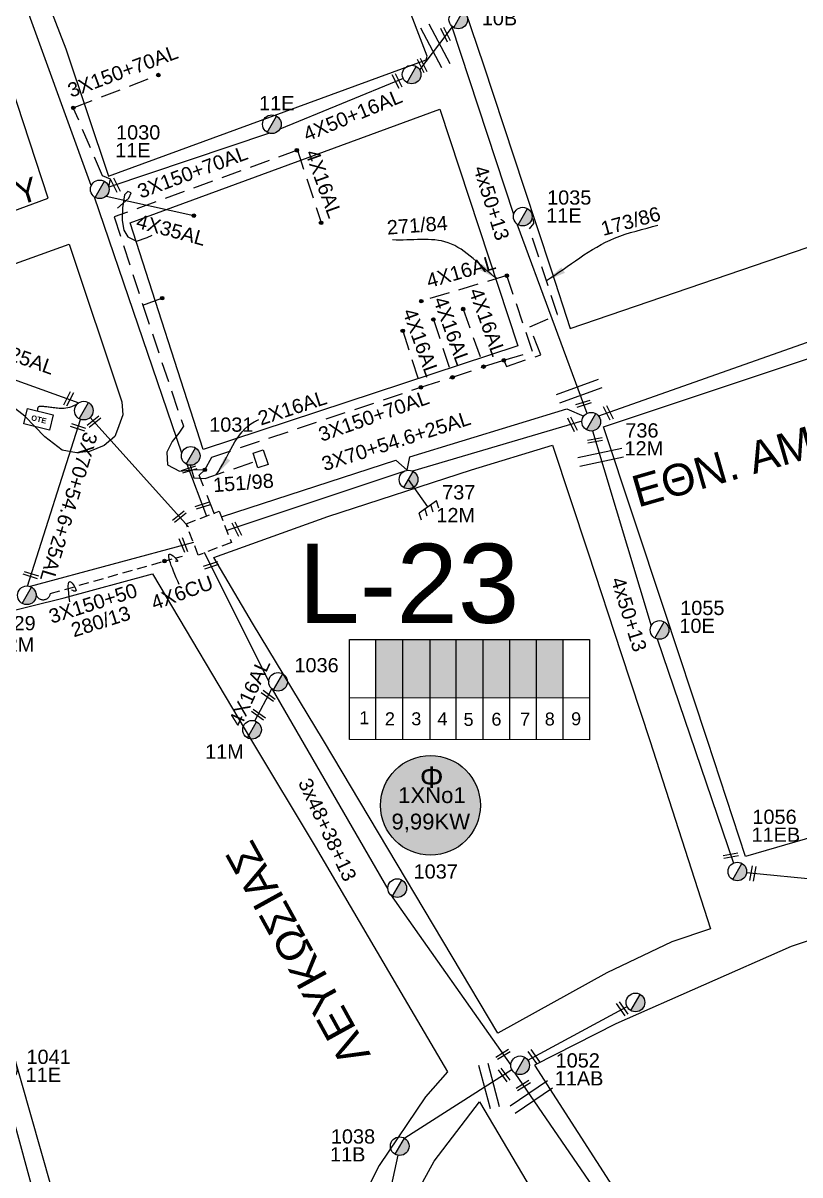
# Model space of a CAD drawing. Header units: millimetres. Extents: x 645 to 3057, y 900 to 1793.
# Drawn here: x 1685.6 to 1783.8, y 1535.7 to 1681.3 of the extents above; entities that cross this region are included whole.
import ezdxf

# ---------------------------------------------------------------- set-up
doc = ezdxf.new("R2010")
doc.units = ezdxf.units.MM
doc.linetypes.add('DASHED', pattern=[19.05, 12.7, -6.35])
for name, color, linetype in [('Pillar OTE', 7, 'Continuous'), ('Άγνωστα', 7, 'Continuous'), ('Γείωση', 7, 'Continuous'), ('Γυμνά εναέρια ΧΤ (1Φ)   2x16AL', 7, 'Continuous'), ('Γυμνά εναέρια ΧΤ (3Φ)   4x35AL', 7, 'Continuous'), ('Γυμνά εναέρια ΧΤ και ΦΟΠ (3Φ)   4x50+16AL', 7, 'Continuous'), ('Επιγραφές - Σχήματα', 7, 'Continuous'), ('Επιτοίχιο Κουτί', 7, 'Continuous'), ('Καλώδια ΧΤ   3x150AL+50XLPE', 7, 'DASHED'), ('Καλώδια ΧΤ   4Χ6CU', 7, 'DASHED'), ('Μηχανική τομή', 7, 'Continuous'), ('Στύλος ΦΜ', 7, 'Continuous'), ('Στύλος ΦΜ @ 1', 7, 'Continuous'), ('Συνδέσεις', 7, 'Continuous'), ('Συνεστραμμένα ΧΤ   3x70+54.6+25 AL', 7, 'SYN_LINE'), ('Τομή', 7, 'Continuous'), ('Υπόβαθρο ΔΕΗ', 7, 'Continuous'), ('Υπόγεια καλώδια Δικτύου ΧΤ και Παρ. ΧΤ - 3X150+70 AL', 7, 'DASHED'), ('Υπόγεια καλώδια Παροχών ΧΤ   .0225', 7, 'DASHED'), ('Υπόγεια καλώδια Παροχών ΧΤ   4x16AL', 7, 'DASHED'), ('Χώρος', 7, 'Continuous')]:
    doc.layers.add(name, color=color, linetype=linetype)
doc.styles.get("Standard").update_dxf_attribs({"font": 'arial.ttf'})
doc.linetypes.add('SYN_LINE', pattern='A,0.5,-0.0001,["/\\/\\/\\/",Standard,S=0.1,R=0,X=0,Y=-0.05],-0.25', length=0.7501)
doc.dimstyles.new('ISO-25', dxfattribs={"dimtxt": 2.5, "dimasz": 2.5, "dimexe": 1.25, "dimexo": 0.625, "dimtad": 1, "dimtxsty": 'Standard', "dimcen": 2.5, "dimadec": 0, "dimazin": 0, "dimtfac": 1, "dimtmove": 0, "dimatfit": 3, "dimfxl": 1, "dimarcsym": 0})

# ---------------------------------------------------------------- blocks, each defined once
blk = doc.blocks.new('ΥΠΑΡΧΩΝ ΤΣΙΜΕΝΤΕΝΙΟΣ ΣΤΥΛΟΣ')
at = {"layer": 'Στύλος ΦΜ'}
blk.add_hatch(color=256, dxfattribs=at).paths.add_polyline_path([(-1.29, -2.28, 0.574793), (2.62, 0, 0.268822), (1.3, 2.27)])
blk.add_line((-1.29, -2.28), (1.3, 2.27), dxfattribs=at)
blk.add_circle((0, 0), 2.62, dxfattribs=at)
at = {"layer": 'Στύλος ΦΜ', "flags": 4}
for tag, p in [('ΑΡΙΘΜΟΣ', (-4.68, 8.05)), ('ΤΥΠΟΣ', (-4.91, 3.03))]:
    blk.add_attdef(tag, p, '', height=4, dxfattribs=at)
blk = doc.blocks.new('ΓΕΙΩΣΗ')
at = {"layer": 'Γείωση', "ltscale": 40}
for p, q in [((-2.34, 11.45), (-3, 9.45)), ((-0.34, 11.45), (-1, 9.45)), ((1.66, 11.45), (1, 9.45)), ((3.66, 11.45), (3, 9.45)), ((0, 9.45), (0, 0))]:
    blk.add_line(p, q, dxfattribs=at)
blk.add_lwpolyline([(-3, 9.45), (3, 9.45)], dxfattribs=at)
blk = doc.blocks.new('ΜΗΧΑΝΙΚΗ ΤΟΜΗ')
at = {"layer": 'Μηχανική τομή', "ltscale": 40}
for p, q in [((-1.89, 0.78), (1.89, 0.78)), ((1.89, 0), (-1.89, 0))]:
    blk.add_line(p, q, dxfattribs=at)
blk = doc.blocks.new('ΤΟΜΗ')
at = {"layer": 'Τομή', "ltscale": 40}
for p, q in [((-5.68, 0), (5.68, 0)), ((5.68, -2.33), (-5.68, -2.33))]:
    blk.add_line(p, q, dxfattribs=at)
blk = doc.blocks.new('_ΣΥΝΔΕΣΗ')
at = {"layer": 'Συνδέσεις', "linetype": 'SYN_LINE', "ltscale": 40}
blk.add_hatch(color=256, dxfattribs=at).paths.add_polyline_path([(0.5, -0.01, 1), (-0.5, -0.01, 1)])
at = {"layer": 'Συνδέσεις'}
blk.add_circle((0, -0.01), 0.5, dxfattribs=at)
blk = doc.blocks.new('ΕΠΙΤΟΙΧΙΟ ΚΟΥΤΙ')
at = {"layer": 'Επιτοίχιο Κουτί', "ltscale": 40}
blk.add_lwpolyline([(-2.06, 1.35), (1.86, 1.35), (1.86, -1.39), (-2.06, -1.39)], close=True, dxfattribs=at)
blk = doc.blocks.new('PILLAR ΟΤΕ')
at = {"layer": 'Pillar OTE', "ltscale": 40}
blk.add_lwpolyline([(-3.31, 2.02), (3.39, 2.02), (3.39, -1.99), (-3.31, -1.99)], close=True, dxfattribs=at)
at = {"layer": 'Pillar OTE', "insert": (-1.81, 0.71), "char_height": 1.3575, "width": 109.961, "attachment_point": 1}
blk.add_mtext('{\\fArial|b1|i0|c161|p34;OTE}', dxfattribs=at)
blk = doc.blocks.new('ΧΩΡΟΣ')
at = {"layer": 'Χώρος', "ltscale": 40, "true_color": 0xff4747}
blk.add_hatch(color=13, dxfattribs=at).paths.add_polyline_path([(12.17, -0.19, 1), (-13.03, -0.19, 1)])
at = {"layer": 'Χώρος', "ltscale": 40}
blk.add_circle((-0.43, -0.19), 12.6, dxfattribs=at)
at = {"layer": 'Χώρος', "ltscale": 30, "insert": (-3.14, 9.64), "char_height": 5.4, "width": 408.8913, "attachment_point": 1}
blk.add_mtext('Φ', dxfattribs=at)
at = {"layer": 'Χώρος', "ltscale": 40}
blk.add_attdef('ΑΡΙΘΜΟΣ_001', (-5.24, -3.99), '', height=5.4, dxfattribs=at)

msp = doc.modelspace()

# ---------------------------------------------------------------- hatches: boundary and pattern name
at = {"layer": 'Καλώδια ΧΤ   3x150AL+50XLPE', "linetype": 'DASHED', "ltscale": 0.2}
h = msp.add_hatch(color=30, dxfattribs=at)
h.dxf.hatch_style = 1
h.paths.add_polyline_path([(1733.62708, 1603.36865), (1730.18721, 1603.36886), (1730.18675, 1596.00827), (1733.62662, 1596.00493)])
h = msp.add_hatch(color=173, dxfattribs=at)
h.dxf.hatch_style = 1
h.paths.add_polyline_path([(1737.06665, 1603.36843), (1733.62708, 1603.36865), (1733.62662, 1596.00493), (1737.06619, 1596.00159)])
h = msp.add_hatch(color=151, dxfattribs=at)
h.dxf.hatch_style = 1
h.paths.add_polyline_path([(1740.36421, 1603.36823), (1737.06665, 1603.36843), (1737.06619, 1596.00159), (1740.36375, 1595.99839)])
h = msp.add_hatch(color=85, dxfattribs=at)
h.dxf.hatch_style = 1
h.paths.add_polyline_path([(1743.75021, 1603.36801), (1740.36421, 1603.36823), (1740.36375, 1595.99839), (1743.74974, 1595.9951)])
h = msp.add_hatch(color=27, dxfattribs=at)
h.dxf.hatch_style = 1
h.paths.add_polyline_path([(1747.14685, 1603.3678), (1743.75021, 1603.36801), (1743.74974, 1595.9951), (1747.14639, 1595.9918)])
h = msp.add_hatch(color=1, dxfattribs=at)
h.dxf.hatch_style = 1
h.paths.add_polyline_path([(1750.4839, 1603.36759), (1747.14685, 1603.3678), (1747.14639, 1595.9918), (1750.48343, 1595.98856)])
h = msp.add_hatch(color=62, dxfattribs=at)
h.dxf.hatch_style = 1
h.paths.add_polyline_path([(1753.87227, 1603.36738), (1750.4839, 1603.36759), (1750.48343, 1595.98856), (1753.87181, 1595.98527)])

# ---------------------------------------------------------------- linework, layer by layer
at = {"layer": 'Pillar OTE', "ltscale": 40}
for points in [[(1726.85851, 1590.72878), (1726.8593, 1603.36907), (1757.19237, 1603.36717), (1757.19158, 1590.69942), (1726.85851, 1590.72971)], [(1730.18642, 1590.72639), (1730.18721, 1603.36886)], [(1733.62629, 1590.72295), (1733.62708, 1603.36865)], [(1737.06586, 1590.71952), (1737.06665, 1603.36843)], [(1740.36342, 1590.71622), (1740.36421, 1603.36823)], [(1743.74941, 1590.71284), (1743.75021, 1603.36801)], [(1747.14606, 1590.70945), (1747.14685, 1603.3678)], [(1750.4831, 1590.70612), (1750.4839, 1603.36759)], [(1753.87148, 1590.70274), (1753.87227, 1603.36738)], [(1726.85884, 1596.0115), (1757.19191, 1595.98205)]]:
    msp.add_lwpolyline(points, dxfattribs=at)
at = {"layer": 'Άγνωστα', "color": 151}
for points in [[(1694.23234, 1660.73876), (1681.88582, 1694.65709)], [(1705.67523, 1626.91784), (1694.63313, 1659.27646)], [(1708.84337, 1618.91624), (1706.36832, 1625.46059)]]:
    msp.add_lwpolyline(points, dxfattribs=at)
at = {"layer": 'Άγνωστα', "color": 62}
for points in [[(1747.61615, 1657.06132), (1739.8202, 1680.84876)], [(1756.90893, 1631.93876), (1748.07718, 1655.84005)]]:
    msp.add_lwpolyline(points, dxfattribs=at)
at = {"layer": 'Άγνωστα', "color": 85}
for points in [[(1757.55928, 1629.70797), (1764.99262, 1605.07289)], [(1765.73292, 1603.42603), (1775.39057, 1575.10897)], [(1796.00398, 1571.99864), (1777.05143, 1573.88341)]]:
    msp.add_lwpolyline(points, dxfattribs=at)
at = {"layer": 'Άγνωστα', "color": 1}
for points in [[(1708.51341, 1614.39514), (1716.65977, 1598.0188)], [(1717.10369, 1597.0872), (1731.73191, 1571.79193)], [(1732.03942, 1571.13531), (1747.25065, 1549.56296)], [(1682.94032, 1548.08994), (1689.37405, 1524.39207)]]:
    msp.add_lwpolyline(points, dxfattribs=at)
at = {"layer": 'Άγνωστα', "color": 27}
msp.add_lwpolyline([(1747.77457, 1548.56881), (1767.95686, 1519.17006)], dxfattribs=at)
at = {"layer": 'Γυμνά εναέρια ΧΤ (1Φ)   2x16AL', "color": 7, "linetype": 'DASHED', "ltscale": 0.2}
msp.add_lwpolyline([(1706.73635, 1625.38151), (1707.18174, 1623.78634), (1708.63391, 1623.70779), (1715.00909, 1625.8866)], dxfattribs=at)
at = {"layer": 'Γυμνά εναέρια ΧΤ (3Φ)   4x35AL', "color": 151, "linetype": 'SYN_LINE', "ltscale": 20}
msp.add_lwpolyline([(1696.09973, 1659.37939), (1707.18752, 1656.92568)], dxfattribs=at)
at = {"layer": 'Γυμνά εναέρια ΧΤ και ΦΟΠ (3Φ)   4x50+16AL', "color": 151}
for points in [[(1739.8447, 1680.77402), (1735.72869, 1675.35819)], [(1733.6435, 1674.26987), (1718.06609, 1667.8644)], [(1716.75585, 1667.33157), (1696.44435, 1660.53257)]]:
    msp.add_lwpolyline(points, dxfattribs=at)
at = {"layer": 'Γυμνά εναέρια ΧΤ και ΦΟΠ (3Φ)   4x50+16AL', "color": 1, "linetype": 'SYN_LINE', "ltscale": 15}
msp.add_lwpolyline([(1749.39946, 1550.21483), (1761.94178, 1556.99352)], dxfattribs=at)
at = {"layer": 'Γυμνά εναέρια ΧΤ και ΦΟΠ (3Φ)   4x50+16AL', "color": 173}
for points in [[(1747.39971, 1548.97481), (1733.84576, 1540.32578)], [(1732.95931, 1538.18239), (1730.73482, 1527.92449)]]:
    msp.add_lwpolyline(points, dxfattribs=at)
at = {"layer": 'Επιγραφές - Σχήματα'}
msp.add_lwpolyline([(1697.52512, 1657.88466), (1698.96767, 1659.12628), (1699.28823, 1659.80716), (1698.84745, 1659.98739), (1698.42671, 1659.56685), (1698.19001, 1657.90311), (1698.12645, 1656.29122), (1698.36289, 1655.09376), (1698.8682, 1654.25467), (1699.94011, 1653.70321), (1701.29575, 1654.14438), (1701.91052, 1654.44374)], dxfattribs=at)
at = {"layer": 'Επιγραφές - Σχήματα', "linetype": 'DASHED', "ltscale": 0.1}
msp.add_lwpolyline([(1706.22011, 1617.95901), (1710.39368, 1619.57931), (1711.93258, 1615.61542), (1707.75901, 1613.99512)], close=True, dxfattribs=at)
at = {"layer": 'Επιγραφές - Σχήματα', "ltscale": 0.2}
for points in [[(1705.34031, 1610.29964), (1704.56145, 1613.92862), (1705.11264, 1613.19804), (1704.81308, 1613.24594)], [(1691.51071, 1608.13778), (1691.68778, 1610.58951), (1692.25982, 1609.47457), (1691.72592, 1609.58892)]]:
    msp.add_spline(points, degree=3, dxfattribs=at)
at = {"layer": 'Καλώδια ΧΤ   3x150AL+50XLPE', "color": 27, "ltscale": 0.1}
msp.add_line((1689.0536, 1609.16439), (1703.48242, 1613.2644), dxfattribs=at)
at = {"layer": 'Καλώδια ΧΤ   3x150AL+50XLPE', "color": 27, "ltscale": 0.2}
msp.add_arc((1688.14874, 1609.29123), 0.91371, 188.1272898, 352.0206832, dxfattribs=at)
at = {"layer": 'Καλώδια ΧΤ   4Χ6CU', "color": 27, "ltscale": 0.08}
msp.add_line((1703.48242, 1613.2644), (1705.73942, 1613.88546), dxfattribs=at)
at = {"layer": 'Συνεστραμμένα ΧΤ   3x70+54.6+25 AL', "color": 85, "ltscale": 20}
for points in [[(1663.39157, 1643.77927), (1692.6669, 1633.27962)], [(1694.08861, 1631.4147), (1706.52131, 1617.5773)]]:
    msp.add_lwpolyline(points, dxfattribs=at)
at = {"layer": 'Συνεστραμμένα ΧΤ   3x70+54.6+25 AL', "color": 173, "ltscale": 20}
for points in [[(1785.31669, 1641.08252), (1758.3532, 1631.59531)], [(1756.2434, 1630.93994), (1734.83754, 1624.64154)], [(1733.7128, 1624.58415), (1711.34371, 1617.13224)]]:
    msp.add_lwpolyline(points, dxfattribs=at)
at = {"layer": 'Συνεστραμμένα ΧΤ   3x70+54.6+25 AL', "color": 62, "ltscale": 20}
for points in [[(1734.13477, 1624.74159), (1734.50535, 1626.43734), (1754.33271, 1632.49352), (1756.48921, 1631.59969)], [(1710.79582, 1618.8855), (1732.73023, 1626.01841), (1734.13477, 1624.74159)]]:
    msp.add_lwpolyline(points, dxfattribs=at)
at = {"layer": 'Συνεστραμμένα ΧΤ   3x70+54.6+25 AL', "color": 27, "ltscale": 20}
for points in [[(1686.1528, 1610.1158), (1692.87559, 1631.17711)], [(1707.152, 1615.60441), (1686.50357, 1610.0417)]]:
    msp.add_lwpolyline(points, dxfattribs=at)
at = {"layer": 'Υπόβαθρο ΔΕΗ'}
for points in [[(1714.70094, 1761.17304), (1717.13917, 1742.11572), (1719.86093, 1723.51283), (1722.92073, 1723.45773), (1728.55571, 1723.53866), (1733.62783, 1722.32634), (1737.52027, 1720.36369), (1741.82054, 1716.78182), (1744.72628, 1711.69469), (1745.13977, 1707.14846), (1744.45141, 1703.24483), (1743.26609, 1699.22212), (1740.86786, 1695.06163), (1738.25616, 1692.39781), (1743.80043, 1675.95952), (1748.91662, 1660.50154), (1752.35734, 1650.05244), (1754.74309, 1642.65049), (1798.0073, 1657.45693)], [(1612.08124, 1742.50306), (1620.50025, 1728.20234), (1629.17956, 1712.322), (1635.55227, 1699.9974), (1644.23906, 1682.17256), (1650.31995, 1666.29005), (1654.60862, 1654.47535), (1656.80681, 1647.34075), (1688.76088, 1659.12597), (1684.10448, 1673.41437), (1678.31716, 1688.65457), (1670.35349, 1707.31808), (1662.33349, 1723.69078), (1659.87692, 1728.61658), (1653.92006, 1744.04577), (1650.91511, 1751.99959), (1640.676, 1750.72031), (1625.11882, 1747.15943), (1614.99102, 1743.48843), (1612.08124, 1742.50306)], [(1686.81524, 1688.90974), (1691.01098, 1678.01976), (1696.41692, 1661.90037)], [(1696.41692, 1661.90037), (1736.5718, 1676.62057), (1736.67905, 1677.05782), (1733.81674, 1684.56071)], [(1738.26277, 1670.35857), (1748.13241, 1640.47431), (1708.37714, 1627.386), (1699.14642, 1655.99647), (1738.26277, 1670.35857)], [(1662.2929, 1642.84718), (1691.41738, 1653.3131), (1698.07869, 1633.37937), (1698.22223, 1631.72854), (1697.55445, 1629.89301), (1697.20148, 1628.99514), (1695.86593, 1627.8827), (1693.99244, 1627.10399), (1692.3601, 1626.95567), (1690.54226, 1627.2894), (1688.36549, 1628.97884), (1685.82423, 1631.59308), (1682.84752, 1633.88122), (1679.73123, 1635.5128), (1674.84064, 1637.44434), (1671.98404, 1638.14889), (1666.66349, 1639.45321), (1663.34315, 1639.95381), (1662.48989, 1640.04651), (1661.76646, 1640.75106), (1661.56242, 1641.56685), (1661.84066, 1642.51242), (1662.2929, 1642.84718)], [(1689.1956, 1534.08586), (1684.06351, 1552.15757), (1678.82212, 1572.71203), (1673.68501, 1590.59429), (1670.14027, 1603.52042), (1690.80198, 1608.64194), (1701.9858, 1611.66317), (1714.47578, 1590.59429), (1722.51761, 1577.17941), (1732.94238, 1559.46852), (1739.23616, 1548.7089), (1736.45142, 1545.56468), (1730.62409, 1536.9052), (1727.21431, 1530.17255)], [(1836.08053, 1502.49835), (1820.42154, 1526.85299), (1801.64161, 1556.29496), (1794.11144, 1568.41621), (1782.68425, 1564.55421), (1760.51292, 1554.7889), (1750.24893, 1549.56252), (1763.56269, 1528.88019), (1774.21269, 1514.62986), (1788.93961, 1496.57214), (1796.66377, 1487.08098), (1802.13455, 1481.15444), (1815.70776, 1489.55967), (1829.66821, 1498.27247), (1836.08053, 1502.49835)], [(1795.02086, 1476.49814), (1771.59929, 1462.13825), (1757.36861, 1453.01113), (1743.69357, 1472.86151), (1736.22723, 1486.145), (1732.17913, 1494.63878), (1730.01818, 1500.15237), (1728.95833, 1505.37062), (1728.63292, 1515.09345), (1730.13732, 1520.0286), (1732.82006, 1528.77478), (1737.56074, 1537.42385), (1743.30599, 1544.93061), (1751.61238, 1530.8857), (1757.20493, 1522.52815), (1767.39534, 1509.2896), (1776.27181, 1498.19219), (1795.02086, 1476.49814)]]:
    msp.add_lwpolyline(points, dxfattribs=at)
for points in [[(1843.57615, 1590.59429), (1858.80326, 1568.6364), (1871.11342, 1550.70512), (1884.29612, 1532.20289), (1857.93277, 1515.67283), (1841.13335, 1505.69736), (1835.13664, 1515.10452), (1831.94558, 1519.55347), (1821.83005, 1535.52702), (1807.85754, 1557.50721), (1793.30884, 1580.67836), (1776.93411, 1575.92637), (1772.1154, 1590.59429), (1766.60295, 1607.28009), (1758.98967, 1630.21501), (1782.24378, 1637.96836), (1804.92295, 1645.60027), (1818.27394, 1626.65394), (1833.32434, 1605.14441)], [(1764.81264, 1590.59429), (1772.51104, 1566.78262), (1767.60891, 1565.15847), (1759.39124, 1561.25097), (1745.61353, 1553.62758), (1723.58524, 1590.59429), (1714.58876, 1605.42455), (1709.71077, 1613.71758), (1724.13404, 1618.90909), (1742.28398, 1624.77963), (1752.52202, 1627.9334), (1757.02135, 1614.30995), (1761.18876, 1601.5745)]]:
    msp.add_lwpolyline(points, close=True, dxfattribs=at)
at = {"layer": 'Υπόγεια καλώδια Δικτύου ΧΤ και Παρ. ΧΤ - 3X150+70 AL', "color": 151, "ltscale": 0.2}
msp.add_lwpolyline([(1696.43855, 1660.55475), (1696.67242, 1661.54052), (1695.64949, 1661.97243), (1691.95585, 1670.55359), (1702.70833, 1674.68723)], dxfattribs=at)
at = {"layer": 'Υπόγεια καλώδια Δικτύου ΧΤ και Παρ. ΧΤ - 3X150+70 AL', "color": 30, "ltscale": 0.2}
for points in [[(1720.27413, 1665.18995), (1697.13113, 1656.75213), (1700.7449, 1645.60306), (1705.86814, 1630.29731), (1705.31239, 1629.42786), (1704.4667, 1628.38935), (1703.76598, 1627.01272), (1703.86263, 1625.41873), (1705.3869, 1624.61399), (1707.41657, 1624.8555), (1708.57638, 1624.8072)], [(1746.3694, 1638.64559), (1746.70772, 1637.87799), (1751.02831, 1639.3243), (1749.65681, 1642.85289), (1753.14824, 1644.43168), (1749.61316, 1655.23569), (1750.18244, 1655.94426), (1750.13947, 1656.3737), (1749.91814, 1656.56289)], [(1709.8057, 1619.19183), (1707.88465, 1624.11012), (1708.57638, 1624.8072), (1709.46355, 1626.39793), (1735.88171, 1635.2274), (1739.89137, 1636.49924), (1743.82205, 1637.84837), (1746.3694, 1638.64559), (1749.99043, 1639.74202), (1746.74664, 1649.33696)], [(1700.7449, 1645.60306), (1703.19424, 1646.50363)]]:
    msp.add_lwpolyline(points, dxfattribs=at)
at = {"layer": 'Υπόγεια καλώδια Παροχών ΧΤ   .0225', "color": 27, "ltscale": 0.2}
msp.add_lwpolyline([(1687.46876, 1632.23072), (1687.46888, 1632.27448), (1687.46969, 1632.32827), (1687.4719, 1632.38922), (1687.47621, 1632.4545), (1687.4833, 1632.52125), (1687.49389, 1632.58662), (1687.50867, 1632.64778), (1687.52833, 1632.70186), (1687.55363, 1632.74662), (1687.58552, 1632.78224), (1687.62501, 1632.8095), (1687.67311, 1632.82915), (1687.73083, 1632.84199), (1687.79918, 1632.84878), (1687.87916, 1632.85031), (1687.97178, 1632.84734), (1688.07767, 1632.84058), (1688.19589, 1632.8305), (1688.32513, 1632.81746), (1688.46406, 1632.80187), (1688.61136, 1632.78411), (1688.76573, 1632.76457), (1688.92583, 1632.74364), (1689.09036, 1632.72169), (1689.25832, 1632.69922), (1689.43004, 1632.67706), (1689.60618, 1632.65613), (1689.7874, 1632.63738), (1689.97436, 1632.62173), (1690.16772, 1632.6101), (1690.36814, 1632.60344), (1690.57627, 1632.60266), (1690.79284, 1632.60936), (1691.01877, 1632.62771), (1691.25506, 1632.66254), (1691.50269, 1632.7187), (1691.76265, 1632.80101), (1692.03592, 1632.91432), (1692.32351, 1633.06344), (1692.62639, 1633.25323)], dxfattribs=at)
at = {"layer": 'Υπόγεια καλώδια Παροχών ΧΤ   4x16AL', "color": 30, "ltscale": 0.2}
for points in [[(1720.27413, 1665.18995), (1723.32209, 1655.94901)], [(1746.74664, 1649.33696), (1735.94093, 1646.1125)], [(1741.23174, 1645.11561), (1743.82205, 1637.84837)], [(1737.46335, 1643.80337), (1739.89137, 1636.49924)], [(1733.59618, 1642.36371), (1735.88171, 1635.2274)]]:
    msp.add_lwpolyline(points, dxfattribs=at)
at = {"layer": 'Υπόγεια καλώδια Παροχών ΧΤ   4x16AL', "color": 1, "linetype": 'Continuous'}
msp.add_lwpolyline([(1714.91314, 1593.06744), (1717.04682, 1597.13552)], dxfattribs=at)

# ---------------------------------------------------------------- block references
at = {"layer": 'Pillar OTE', "xscale": 0.5000000000000187, "yscale": 0.5000000000000187, "zscale": 0.5000000000000187, "rotation": 346.455545694295}
msp.add_blockref('PILLAR ΟΤΕ', (1687.53319, 1631.17849), dxfattribs=at)
at = {"layer": 'Γείωση', "xscale": 0.4499999999999216, "yscale": 0.4499999999999216, "zscale": 0.4499999999999216, "rotation": 215.1544374049321}
msp.add_blockref('ΓΕΙΩΣΗ', (1734.32789, 1623.57976), dxfattribs=at)
at = {"layer": 'Επιτοίχιο Κουτί', "xscale": 0.5000000000000334, "yscale": 0.5000000000000334, "zscale": 0.5000000000000334, "rotation": 108.4392003806894}
msp.add_blockref('ΕΠΙΤΟΙΧΙΟ ΚΟΥΤΙ', (1715.60849, 1626.22443), dxfattribs=at)
at = {"layer": 'Μηχανική τομή'}
for p, xscale, yscale, zscale, rotation in [((1739.16804, 1679.88367), 0.5000000000000886, 0.5000000000000886, 0.5000000000000886, 116.5749526732021), ((1736.2129, 1675.99532), 0.5000000000000886, 0.5000000000000886, 0.5000000000000886, 116.5749526732021), ((1733.05007, 1674.02585), 0.5000000000000886, 0.5000000000000886, 0.5000000000000886, 116.5749526732021), ((1697.44356, 1660.86704), 0.5000000000000886, 0.5000000000000886, 0.5000000000000886, 116.5749526732021), ((1691.53611, 1633.68518), 0.4999999999999186, 0.4999999999999186, 0.4999999999999186, 62.77283260488876), ((1756.39023, 1633.34251), 0.4999999999999766, 0.4999999999999766, 0.4999999999999766, 196.9487707878622), ((1759.75653, 1632.08907), 0.5000000000000886, 0.5000000000000886, 0.5000000000000886, 116.5749526732021), ((1692.4969, 1629.99076), 0.4999999999998067, 0.4999999999998067, 0.4999999999998067, 342.216463198897), ((1694.69424, 1630.74064), 0.4999999999999484, 0.4999999999999484, 0.4999999999999484, 39.07573134915411), ((1755.22751, 1630.64103), 0.5000000000000886, 0.5000000000000886, 0.5000000000000886, 116.5749526732021), ((1757.86017, 1628.71077), 0.4999999999999806, 0.4999999999999806, 0.4999999999999806, 190.9736885187771), ((1706.53667, 1625.01545), 0.4999999999999266, 0.4999999999999266, 0.4999999999999266, 197.3597462713612), ((1708.25813, 1620.46368), 0.4999999999999266, 0.4999999999999266, 0.4999999999999266, 197.3597462713612), ((1705.49477, 1618.71983), 0.4999999999999484, 0.4999999999999484, 0.4999999999999484, 39.07573134915411), ((1712.79086, 1617.37815), 0.5000000000000886, 0.5000000000000886, 0.5000000000000886, 116.5749526732021), ((1705.69742, 1615.21255), 0.4999999999999502, 0.4999999999999502, 0.4999999999999502, 291.7756637437165), ((1709.43349, 1612.54554), 0.5000000000000308, 0.5000000000000308, 0.5000000000000308, 18.48845697293148), ((1686.53387, 1611.30964), 0.4999999999998067, 0.4999999999998067, 0.4999999999998067, 342.216463198897), ((1716.48821, 1596.07046), 0.5000000000001172, 0.5000000000001172, 0.5000000000001172, 324.4111135259284), ((1715.24191, 1593.69427), 0.5000000000001172, 0.5000000000001172, 0.5000000000001172, 324.4111135259284), ((1775.02009, 1576.23833), 0.4999999999999806, 0.4999999999999806, 0.4999999999999806, 190.9736885187771), ((1777.64994, 1573.82389), 0.4999999999998402, 0.4999999999998402, 0.4999999999998402, 259.6991251162088), ((1761.16502, 1556.57371), 0.5000000000000607, 0.5000000000000607, 0.5000000000000607, 305.240678624685), ((1746.3614, 1550.75814), 0.5000000000000762, 0.5000000000000762, 0.5000000000000762, 31.5063560506031), ((1750.00357, 1550.54133), 0.5000000000000607, 0.5000000000000607, 0.5000000000000607, 305.240678624685), ((1746.56371, 1548.44134), 0.4999999999997781, 0.4999999999997781, 0.4999999999997781, 125.8164970456072), ((1748.92288, 1546.82891), 0.5000000000000762, 0.5000000000000762, 0.5000000000000762, 31.5063560506031)]:
    msp.add_blockref('ΜΗΧΑΝΙΚΗ ΤΟΜΗ', p, dxfattribs=dict(at, xscale=xscale, yscale=yscale, zscale=zscale, rotation=rotation))
at = {"layer": 'Στύλος ΦΜ @ 1', "ltscale": 40}
ref = msp.add_blockref('ΥΠΑΡΧΩΝ ΤΣΙΜΕΝΤΕΝΙΟΣ ΣΤΥΛΟΣ', (1740.61469, 1681.7182), dxfattribs=dict(at, xscale=0.4499999999998181, yscale=0.4499999999998181, zscale=0.4499999999998181))
ref.add_attrib('ΤΥΠΟΣ', '10B', (1743.58332, 1680.97327), dxfattribs={"layer": 'Στύλος ΦΜ', "height": 1.8, "flags": 4})
ref.add_attrib('ΑΡΙΘΜΟΣ', '1034', (1743.68987, 1683.23556), dxfattribs={"layer": 'Στύλος ΦΜ', "height": 1.8, "flags": 4})
at = {"layer": 'Στύλος ΦΜ @ 1', "ltscale": 40, "xscale": 0.4499999999998181, "yscale": 0.4499999999998181, "zscale": 0.4499999999998181}
for p in [(1734.71545, 1674.75779), (1693.28939, 1632.2798), (1763.00843, 1557.49291)]:
    msp.add_blockref('ΥΠΑΡΧΩΝ ΤΣΙΜΕΝΤΕΝΙΟΣ ΣΤΥΛΟΣ', p, dxfattribs=at)
at = {"layer": 'Στύλος ΦΜ @ 1', "ltscale": 40}
ref = msp.add_blockref('ΥΠΑΡΧΩΝ ΤΣΙΜΕΝΤΕΝΙΟΣ ΣΤΥΛΟΣ', (1717.05619, 1668.4704), dxfattribs=dict(at, xscale=0.4499999999998181, yscale=0.4499999999998181, zscale=0.4499999999998181))
ref.add_attrib('ΤΥΠΟΣ', '11E', (1715.43121, 1670.2362), dxfattribs={"layer": 'Στύλος ΦΜ', "height": 1.8, "flags": 4})
ref = msp.add_blockref('ΥΠΑΡΧΩΝ ΤΣΙΜΕΝΤΕΝΙΟΣ ΣΤΥΛΟΣ', (1695.30201, 1660.24586), dxfattribs=dict(at, xscale=0.4499999999998181, yscale=0.4499999999998181, zscale=0.4499999999998181))
ref.add_attrib('ΤΥΠΟΣ', '11E', (1697.25344, 1664.28396), dxfattribs={"layer": 'Στύλος ΦΜ', "height": 1.8, "flags": 4})
ref.add_attrib('ΑΡΙΘΜΟΣ', '1030', (1697.35999, 1666.54625), dxfattribs={"layer": 'Στύλος ΦΜ', "height": 1.8, "flags": 4})
ref = msp.add_blockref('ΥΠΑΡΧΩΝ ΤΣΙΜΕΝΤΕΝΙΟΣ ΣΤΥΛΟΣ', (1748.76386, 1656.79693), dxfattribs=dict(at, xscale=0.4499999999998181, yscale=0.4499999999998181, zscale=0.4499999999998181))
ref.add_attrib('ΤΥΠΟΣ', '11E', (1751.73249, 1656.052), dxfattribs={"layer": 'Στύλος ΦΜ', "height": 1.8, "flags": 4})
ref.add_attrib('ΑΡΙΘΜΟΣ', '1035', (1751.83904, 1658.31428), dxfattribs={"layer": 'Στύλος ΦΜ', "height": 1.8, "flags": 4})
ref = msp.add_blockref('ΥΠΑΡΧΩΝ ΤΣΙΜΕΝΤΕΝΙΟΣ ΣΤΥΛΟΣ', (1757.41951, 1630.87742), dxfattribs=dict(at, xscale=0.4499999999998181, yscale=0.4499999999998181, zscale=0.4499999999998181))
ref.add_attrib('ΤΥΠΟΣ', '12M', (1761.6195, 1626.61917), dxfattribs={"layer": 'Στύλος ΦΜ', "height": 1.8, "flags": 4})
ref.add_attrib('ΑΡΙΘΜΟΣ', '736', (1761.72605, 1628.88146), dxfattribs={"layer": 'Στύλος ΦΜ', "height": 1.8, "flags": 4})
ref = msp.add_blockref('ΥΠΑΡΧΩΝ ΤΣΙΜΕΝΤΕΝΙΟΣ ΣΤΥΛΟΣ', (1706.79659, 1626.55773), dxfattribs=dict(at, xscale=0.4499999999998181, yscale=0.4499999999998181, zscale=0.4499999999998181))
ref.add_attrib('ΤΥΠΟΣ', '1031', (1709.13103, 1629.613), dxfattribs={"layer": 'Στύλος ΦΜ', "height": 1.8, "flags": 4})
ref = msp.add_blockref('ΥΠΑΡΧΩΝ ΤΣΙΜΕΝΤΕΝΙΟΣ ΣΤΥΛΟΣ', (1734.32789, 1623.57976), dxfattribs=dict(at, xscale=0.4499999999998181, yscale=0.4499999999998181, zscale=0.4499999999998181))
ref.add_attrib('ΤΥΠΟΣ', '12M', (1737.84556, 1618.18056), dxfattribs={"layer": 'Στύλος ΦΜ', "height": 1.8, "flags": 4})
ref.add_attrib('ΑΡΙΘΜΟΣ', '737', (1738.5745, 1621.06577), dxfattribs={"layer": 'Στύλος ΦΜ', "height": 1.8, "flags": 4})
ref = msp.add_blockref('ΥΠΑΡΧΩΝ ΤΣΙΜΕΝΤΕΝΙΟΣ ΣΤΥΛΟΣ', (1686.08759, 1608.93984), dxfattribs=dict(at, xscale=0.4499999999998181, yscale=0.4499999999998181, zscale=0.4499999999998181))
ref.add_attrib('ΤΥΠΟΣ', '12M', (1682.14261, 1601.8156), dxfattribs={"layer": 'Στύλος ΦΜ', "height": 1.8, "flags": 4})
ref.add_attrib('ΑΡΙΘΜΟΣ', '1029', (1681.60191, 1604.52263), dxfattribs={"layer": 'Στύλος ΦΜ', "height": 1.8, "flags": 4})
ref = msp.add_blockref('ΥΠΑΡΧΩΝ ΤΣΙΜΕΝΤΕΝΙΟΣ ΣΤΥΛΟΣ', (1766.05264, 1604.55957), dxfattribs=dict(at, xscale=0.4499999999998181, yscale=0.4499999999998181, zscale=0.4499999999998181))
ref.add_attrib('ΤΥΠΟΣ', '10E', (1768.55666, 1604.18841), dxfattribs={"layer": 'Στύλος ΦΜ', "height": 1.8, "flags": 4})
ref.add_attrib('ΑΡΙΘΜΟΣ', '1055', (1768.66321, 1606.4507), dxfattribs={"layer": 'Στύλος ΦΜ', "height": 1.8, "flags": 4})
ref = msp.add_blockref('ΥΠΑΡΧΩΝ ΤΣΙΜΕΝΤΕΝΙΟΣ ΣΤΥΛΟΣ', (1717.8375, 1598.00843), dxfattribs=dict(at, xscale=0.4499999999998181, yscale=0.4499999999998181, zscale=0.4499999999998181))
ref.add_attrib('ΤΥΠΟΣ', '1036', (1719.90309, 1599.21237), dxfattribs={"layer": 'Στύλος ΦΜ', "height": 1.8, "flags": 4})
ref = msp.add_blockref('ΥΠΑΡΧΩΝ ΤΣΙΜΕΝΤΕΝΙΟΣ ΣΤΥΛΟΣ', (1714.54499, 1591.94869), dxfattribs=dict(at, xscale=0.4499999999998181, yscale=0.4499999999998181, zscale=0.4499999999998181))
ref.add_attrib('ΤΥΠΟΣ', '11M', (1708.61361, 1588.29135), dxfattribs={"layer": 'Στύλος ΦΜ', "height": 1.8, "flags": 4})
ref = msp.add_blockref('ΥΠΑΡΧΩΝ ΤΣΙΜΕΝΤΕΝΙΟΣ ΣΤΥΛΟΣ', (1775.88406, 1574.03957), dxfattribs=dict(at, xscale=0.4499999999998181, yscale=0.4499999999998181, zscale=0.4499999999998181))
ref.add_attrib('ΤΥΠΟΣ', '11EB', (1777.67973, 1577.79269), dxfattribs={"layer": 'Στύλος ΦΜ', "height": 1.8, "flags": 4})
ref.add_attrib('ΑΡΙΘΜΟΣ', '1056', (1777.78628, 1580.05498), dxfattribs={"layer": 'Στύλος ΦΜ', "height": 1.8, "flags": 4})
ref = msp.add_blockref('ΥΠΑΡΧΩΝ ΤΣΙΜΕΝΤΕΝΙΟΣ ΣΤΥΛΟΣ', (1732.90047, 1571.93888), dxfattribs=dict(at, xscale=0.4499999999998181, yscale=0.4499999999998181, zscale=0.4499999999998181))
ref.add_attrib('ΤΥΠΟΣ', '1037', (1734.96606, 1573.14282), dxfattribs={"layer": 'Στύλος ΦΜ', "height": 1.8, "flags": 4})
ref = msp.add_blockref('ΥΠΑΡΧΩΝ ΤΣΙΜΕΝΤΕΝΙΟΣ ΣΤΥΛΟΣ', (1683.67263, 1549.01236), dxfattribs=dict(at, xscale=0.4499999999998181, yscale=0.4499999999998181, zscale=0.4499999999998181))
ref.add_attrib('ΤΥΠΟΣ', '11E', (1685.93519, 1547.45921), dxfattribs={"layer": 'Στύλος ΦΜ', "height": 1.8, "flags": 4})
ref.add_attrib('ΑΡΙΘΜΟΣ', '1041', (1686.04173, 1549.72149), dxfattribs={"layer": 'Στύλος ΦΜ', "height": 1.8, "flags": 4})
ref = msp.add_blockref('ΥΠΑΡΧΩΝ ΤΣΙΜΕΝΤΕΝΙΟΣ ΣΤΥΛΟΣ', (1748.42833, 1549.54846), dxfattribs=dict(at, xscale=0.4499999999998181, yscale=0.4499999999998181, zscale=0.4499999999998181))
ref.add_attrib('ΤΥΠΟΣ', '11AB', (1752.80859, 1547.00595), dxfattribs={"layer": 'Στύλος ΦΜ', "height": 1.8, "flags": 4})
ref.add_attrib('ΑΡΙΘΜΟΣ', '1052', (1752.91514, 1549.26824), dxfattribs={"layer": 'Στύλος ΦΜ', "height": 1.8, "flags": 4})
ref = msp.add_blockref('ΥΠΑΡΧΩΝ ΤΣΙΜΕΝΤΕΝΙΟΣ ΣΤΥΛΟΣ', (1733.21281, 1539.33255), dxfattribs=dict(at, xscale=0.4499999999998181, yscale=0.4499999999998181, zscale=0.4499999999998181))
ref.add_attrib('ΤΥΠΟΣ', '11B', (1724.4041, 1537.39566), dxfattribs={"layer": 'Στύλος ΦΜ', "height": 1.8, "flags": 4})
ref.add_attrib('ΑΡΙΘΜΟΣ', '1038', (1724.51065, 1539.65795), dxfattribs={"layer": 'Στύλος ΦΜ', "height": 1.8, "flags": 4})
at = {"layer": 'Συνδέσεις', "xscale": 0.4499999999998181, "yscale": 0.4499999999998181, "zscale": 0.4499999999998181}
for p in [(1702.70833, 1674.68723), (1691.95585, 1670.55359), (1720.20761, 1665.19119), (1707.18752, 1656.92568), (1723.2735, 1656.01551), (1746.74664, 1649.33696), (1703.19424, 1646.50363), (1735.94093, 1646.1125), (1741.23174, 1645.11561), (1737.46335, 1643.80337), (1733.59618, 1642.36371), (1743.82205, 1637.84837), (1746.3694, 1638.64559), (1739.89137, 1636.49924), (1735.88171, 1635.2274), (1708.57638, 1624.8072), (1703.48387, 1613.2696)]:
    msp.add_blockref('_ΣΥΝΔΕΣΗ', p, dxfattribs=at)
at = {"layer": 'Τομή'}
for p, xscale, yscale, zscale, rotation in [((1738.22378, 1678.64123), 0.500000000000092, 0.500000000000092, 0.500000000000092, 298.0080294420505), ((1756.08239, 1634.17563), 0.5000000000001967, 0.5000000000001967, 0.5000000000001967, 199.9613570576459), ((1758.73761, 1625.80283), 0.5000000000002784, 0.5000000000002784, 0.5000000000002784, 192.0290073160375), ((1743.94999, 1546.77347), 0.4999999999999071, 0.4999999999999071, 0.4999999999999071, 104.7521040158901), ((1749.52094, 1546.02494), 0.5000000000000798, 0.5000000000000798, 0.5000000000000798, 33.93312440117734)]:
    msp.add_blockref('ΤΟΜΗ', p, dxfattribs=dict(at, xscale=xscale, yscale=yscale, zscale=zscale, rotation=rotation))
at = {"layer": 'Χώρος'}
ref = msp.add_blockref('ΧΩΡΟΣ', (1737.31782, 1582.49572), dxfattribs=dict(at, xscale=0.5, yscale=0.5, zscale=0.5))
ref.add_attrib('ΑΡΙΘΜΟΣ_001', '1ΧΝο1', (1733.01405, 1582.69269), dxfattribs={"ltscale": 40, "height": 2})
ref.add_attrib('ΑΡΙΘΜΟΣ_002', '9,99ΚW', (1732.16958, 1579.35117), dxfattribs={"ltscale": 40, "height": 2})

# ---------------------------------------------------------------- texts
at = {"ltscale": 30, "char_height": 1.63441, "width": 11.2572904, "attachment_point": 1}
for s, insert in [('1', (1728.10467, 1594.2901)), ('2', (1731.34313, 1594.15664)), ('3', (1734.67372, 1594.15664)), ('4', (1737.97723, 1594.15664)), ('5', (1741.28073, 1594.07546)), ('6', (1744.80086, 1594.10253)), ('7', (1748.42931, 1594.10253)), ('8', (1751.54327, 1594.12958)), ('9', (1754.87386, 1594.15664))]:
    msp.add_mtext(s, dxfattribs=dict(at, insert=insert))
at = {"layer": 'Γυμνά εναέρια ΧΤ (1Φ)   2x16AL', "color": 7, "insert": (1715.10014, 1632.09533), "char_height": 1.8, "width": 168.3717627, "attachment_point": 1, "rotation": 18.1756973}
msp.add_mtext('2X16AL', dxfattribs=at)
at = {"layer": 'Γυμνά εναέρια ΧΤ (3Φ)   4x35AL', "color": 7, "insert": (1700.24684, 1657.15034), "char_height": 1.8, "width": 168.3717627, "attachment_point": 1, "rotation": 344.8826812}
msp.add_mtext('4X35AL', dxfattribs=at)
at = {"layer": 'Γυμνά εναέρια ΧΤ και ΦΟΠ (3Φ)   4x50+16AL', "color": 7, "insert": (1720.81071, 1667.94387), "char_height": 1.8, "width": 168.3717627, "attachment_point": 1, "rotation": 22.3904216}
msp.add_mtext('4X50+16AL', dxfattribs=at)
at = {"layer": 'Επιγραφές - Σχήματα', "color": 7, "char_height": 1.8, "width": 168.3717627, "attachment_point": 1}
for s, insert, rotation in [('4x50+13', (1744.23697, 1663.43626), 287.2973622), ('173/86', (1758.45121, 1656.08076), 15.3395501), ('271/84', (1731.52616, 1656.31106), 4.47094), ('151/98', (1709.54667, 1623.75836), 4.47094), ('4x50+13', (1761.61344, 1611.44783), 287.2973622), ('3x48+38+13', (1721.96035, 1586.04577), 294.8644494)]:
    msp.add_mtext(s, dxfattribs=dict(at, insert=insert, rotation=rotation))
at = {"layer": 'Επιγραφές - Σχήματα', "width": 69.9753744, "attachment_point": 1}
for s, insert, char_height, rotation in [('ΙΕΡΟΛΟΧΗΤΟΥ', (1657.82234, 1652.75693), 3, 17.4590373), ('ΕΘΝ. ΑΜΥΝΗΣ', (1762.20113, 1623.85403), 4, 16.0931493), ('ΛΕΥΚΩΣΙΑΣ', (1726.09821, 1548.95404), 4, 118.853142)]:
    msp.add_mtext(s, dxfattribs=dict(at, insert=insert, char_height=char_height, rotation=rotation))
at = {"layer": 'Επιγραφές - Σχήματα', "insert": (1720.37463, 1615.46017), "char_height": 10, "width": 69.9753744, "attachment_point": 1}
msp.add_mtext('L-23', dxfattribs=at)
at = {"layer": 'Καλώδια ΧΤ   3x150AL+50XLPE', "ltscale": 0.2, "char_height": 1.8, "attachment_point": 1, "rotation": 17.4761457}
for s, insert in [('3X150+50', (1688.67018, 1607.05932)), ('280/13', (1691.47689, 1605.34291))]:
    msp.add_mtext_dynamic_manual_height_columns(s, width=12.3580886, gutter_width=12.5, heights=[0], dxfattribs=dict(at, insert=insert))
at = {"layer": 'Καλώδια ΧΤ   4Χ6CU', "ltscale": 0.2, "insert": (1701.58652, 1608.74703), "char_height": 1.8, "attachment_point": 1, "rotation": 19.936149}
msp.add_mtext_dynamic_manual_height_columns('4X6CU', width=5.9189496, gutter_width=12.5, heights=[0], dxfattribs=at)
at = {"layer": 'Συνεστραμμένα ΧΤ   3x70+54.6+25 AL', "color": 7, "char_height": 1.8, "width": 168.3717627, "attachment_point": 1}
for insert, rotation in [((1671.28825, 1644.93966), 340.7584087), ((1723.16157, 1626.33629), 17.7079286), ((1695.06533, 1629.21061), 253.3152067)]:
    msp.add_mtext('3X70+54.6+25AL', dxfattribs=dict(at, insert=insert, rotation=rotation))
at = {"layer": 'Υπόγεια καλώδια Δικτύου ΧΤ και Παρ. ΧΤ - 3X150+70 AL', "color": 7, "char_height": 1.8, "width": 168.3717627, "attachment_point": 1}
for insert, rotation in [((1691.0449, 1673.50281), 20.2477315), ((1699.85376, 1660.74774), 20.2477315), ((1722.73872, 1630.0287), 19.4942249)]:
    msp.add_mtext('3X150+70AL', dxfattribs=dict(at, insert=insert, rotation=rotation))
at = {"layer": 'Υπόγεια καλώδια Παροχών ΧΤ   4x16AL', "color": 7, "char_height": 1.8, "width": 168.3717627, "attachment_point": 1}
for insert, rotation in [((1722.93273, 1665.47409), 289.7848768), ((1736.40386, 1649.48259), 16.1154361), ((1739.12765, 1646.88221), 289.7848768), ((1743.61631, 1647.99229), 289.7848768), ((1735.24056, 1645.40211), 289.7848768), ((1711.52953, 1592.97679), 65.2466815)]:
    msp.add_mtext('4X16AL', dxfattribs=dict(at, insert=insert, rotation=rotation))

# ---------------------------------------------------------------- leaders
at = {"layer": 'Επιγραφές - Σχήματα', "path_type": 1}
for points in [[(1751.74634, 1648.71621), (1760.37495, 1654.08132), (1765.85387, 1655.73761)], [(1745.47617, 1648.95785), (1739.32908, 1653.49818), (1732.31138, 1653.85016)], [(1710.00129, 1624.17512), (1714.82812, 1630.8751), (1715.40264, 1631.16223)]]:
    msp.add_leader(points, dimstyle='ISO-25', override={"dimgap": 0.625, "dimtad": 0}, dxfattribs=at)

doc.saveas('drawing.dxf')
